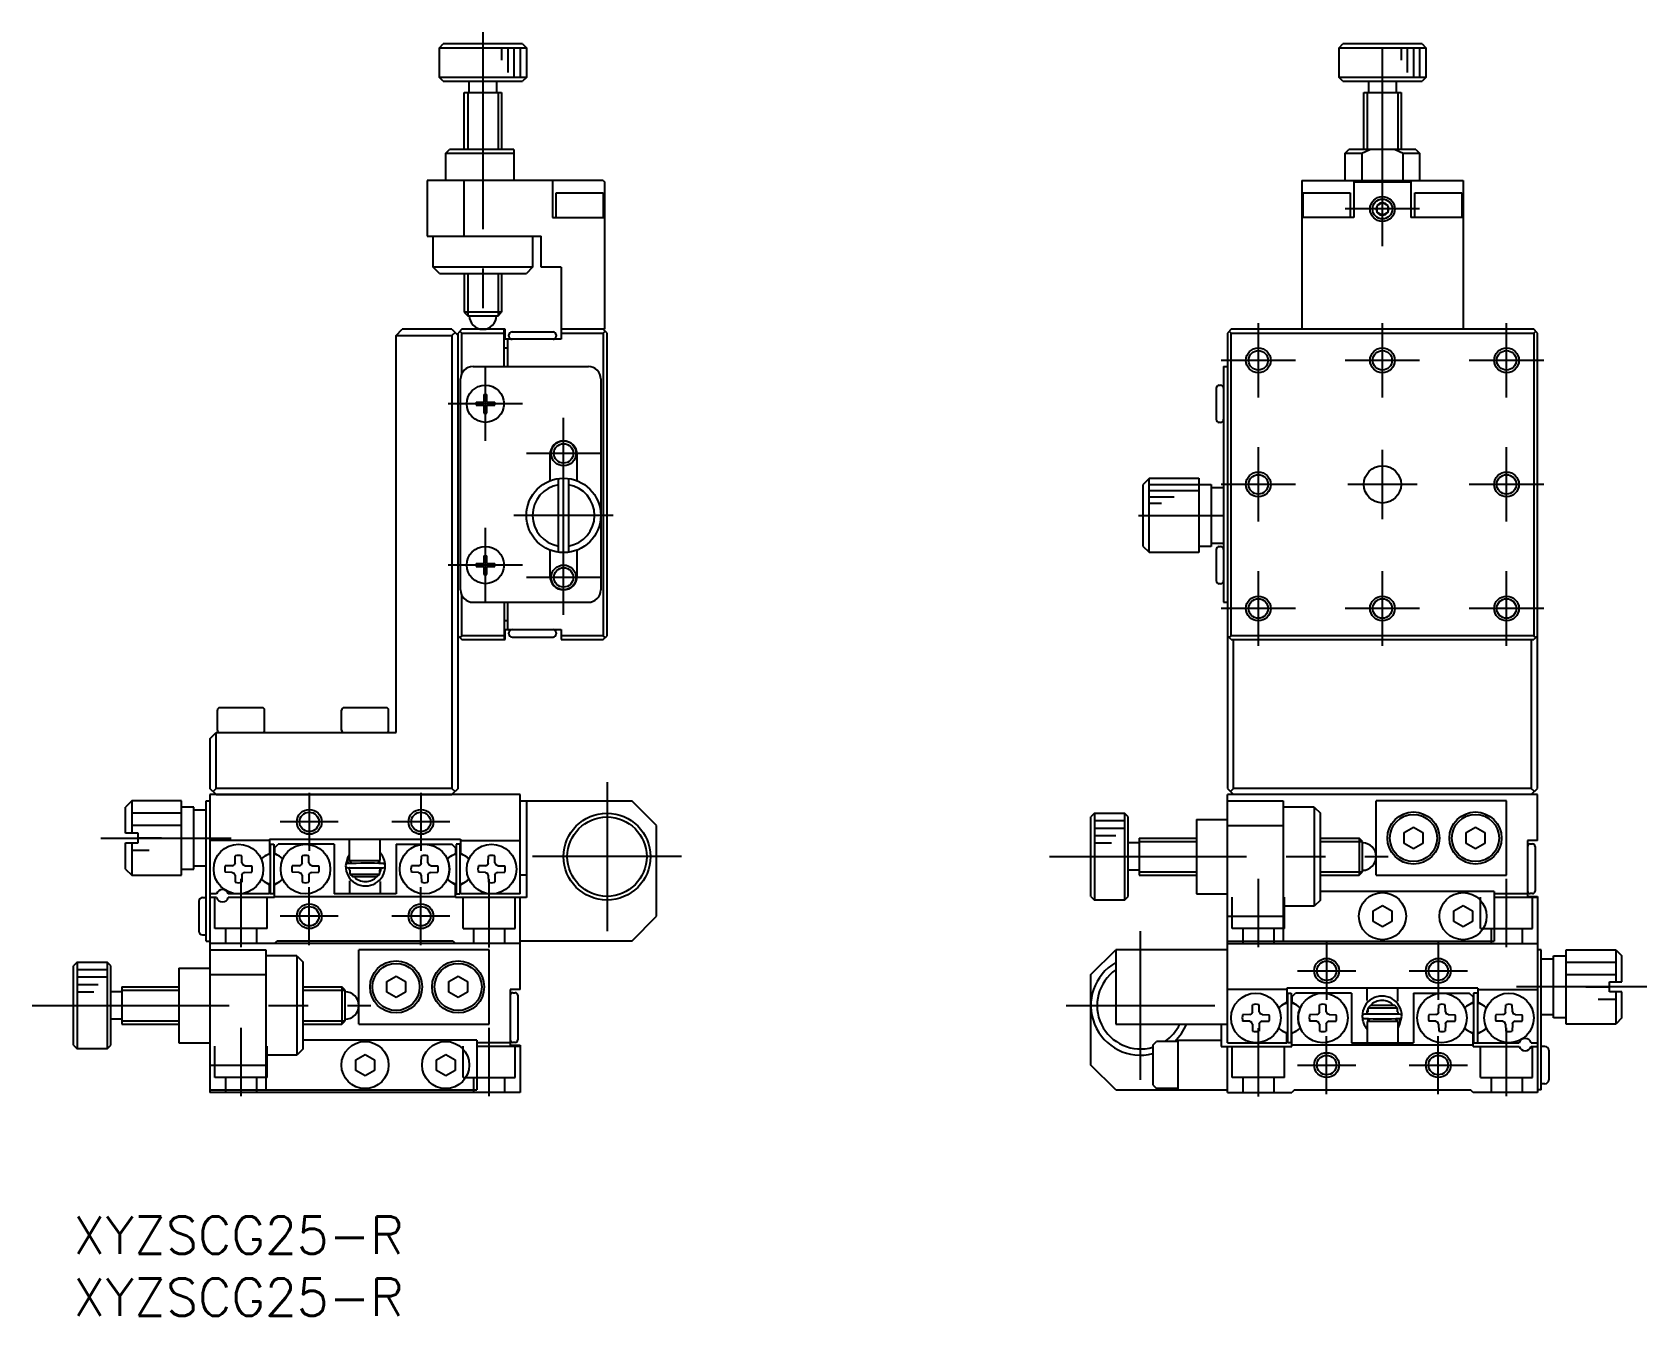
# Model space of a CAD drawing. Extents: x -3 to 127, y -8 to 95.
import ezdxf

# ---------------------------------------------------------------- set-up
doc = ezdxf.new("R2010")
doc.units = 0
doc.header["$LTSCALE"] = 0.5
doc.linetypes.add('CENTER', pattern=[50.8, 31.75, -6.35, 6.35, -6.35])
doc.linetypes.add('DASHED', pattern=[19.05, 12.7, -6.35])
for name, color, linetype in [('MSM_CENTER', 1, 'CENTER'), ('MSM_CONTINUOUS', 7, 'CONTINUOUS'), ('MSM_DASHED', 4, 'DASHED'), ('MSM_NARROW', 5, 'CONTINUOUS'), ('MSM_PART_NUMBER', 7, 'CONTINUOUS')]:
    doc.layers.add(name, color=color, linetype=linetype)
doc.styles.get("Standard").update_dxf_attribs({"font": 'txt.shx', "height": 3, "bigfont": 'bigfont.shx'})

msp = doc.modelspace()

# ---------------------------------------------------------------- linework, layer by layer
at = {"layer": 'MSM_CENTER'}
for p, q in [((33, 95.439999), (33, 71.499999)), ((105.499997, 78.2), (105.499997, 95.44)), ((108.499997, 81.2), (102.499997, 81.2)), ((95.499997, 66), (95.499997, 72)), ((105.499997, 66), (105.499997, 72)), ((115.499997, 66), (115.499997, 72)), ((98.499997, 69), (92.499997, 69)), ((108.499997, 69), (102.499997, 69)), ((118.499997, 69), (112.499997, 69)), ((33.2, 62.499999), (33.2, 68.499999)), ((36.2, 65.499999), (30.2, 65.499999)), ((39.5, 48.499999), (39.5, 64.499999)), ((42.5, 61.499999), (36.5, 61.499999)), ((95.499997, 56), (95.499997, 62)), ((105.499997, 56.2), (105.499997, 61.8)), ((115.499997, 56), (115.499997, 62)), ((98.499997, 59), (92.499997, 59)), ((108.299997, 59), (102.699997, 59)), ((118.499997, 59), (112.499997, 59)), ((43.5, 56.499999), (35.5, 56.499999)), ((85.849997, 56.5), (92.699997, 56.5)), ((33.2, 49.499999), (33.2, 55.499999)), ((36.2, 52.499999), (30.2, 52.499999)), ((42.5, 51.499999), (36.5, 51.499999)), ((95.499997, 46), (95.499997, 52)), ((105.499997, 46), (105.499997, 52)), ((115.499997, 46), (115.499997, 52)), ((98.499997, 49), (92.499997, 49)), ((108.499997, 49), (102.499997, 49)), ((118.499997, 49), (112.499997, 49)), ((19, 34.143098), (19, 29.456902)), ((28, 34.143098), (28, 29.456902)), ((43.000005, 35), (43.000005, 23)), ((21.343098, 31.8), (16.656902, 31.8)), ((30.343098, 31.8), (25.656902, 31.8)), ((2.200878, 30.5), (12.699999, 30.5)), ((49.000005, 29), (37.000005, 29)), ((78.677852, 29), (105.954839, 29)), ((13.5, 21.707682), (13.5, 27.2)), ((19, 21.856902), (19, 26.543098)), ((28, 21.856902), (28, 26.543098)), ((33.500003, 21.681053), (33.500003, 27.17337)), ((95.499999, 21.707683), (95.499999, 27.2)), ((115.499999, 21.707683), (115.499999, 27.2)), ((21.343098, 24.2), (16.656902, 24.2)), ((30.343098, 24.2), (25.656902, 24.2)), ((85.999994, 10.999997), (85.999994, 23.000003)), ((100.999999, 22.143098), (100.999999, 17.456902)), ((109.999999, 22.143098), (109.999999, 17.456902)), ((98.656901, 19.8), (103.343097, 19.8)), ((107.656901, 19.8), (112.343097, 19.8)), ((126.8, 18.5), (116.3, 18.5)), ((-3.322147, 17), (23.95484, 17)), ((79.999991, 17), (91.999997, 17)), ((13.5, 9.707683), (13.5, 15.2)), ((33.5, 9.707683), (33.5, 15.2)), ((95.499996, 9.681053), (95.499996, 15.173371)), ((100.999999, 9.856902), (100.999999, 14.543098)), ((109.999999, 9.856902), (109.999999, 14.543098)), ((115.499999, 9.707683), (115.499999, 15.2)), ((98.656901, 12.2), (103.343097, 12.2)), ((107.656901, 12.2), (112.343097, 12.2))]:
    msp.add_line(p, q, dxfattribs=at)
at = {"layer": 'MSM_CONTINUOUS'}
for p, q in [((29.5, 94.199999), (29.8, 94.499999)), ((29.5, 94.199999), (36.5, 94.199999)), ((29.5, 91.799999), (29.5, 94.199999)), ((36.2, 94.499999), (29.8, 94.499999)), ((36.2, 94.499999), (36.5, 94.199999)), ((36.5, 94.199999), (36.5, 91.799999)), ((101.999997, 94.2), (102.299997, 94.5)), ((101.999997, 94.2), (108.999997, 94.2)), ((101.999997, 91.8), (101.999997, 94.2)), ((108.699997, 94.5), (102.299997, 94.5)), ((108.699997, 94.5), (108.999997, 94.2)), ((108.999997, 94.2), (108.999997, 91.8)), ((36.5, 91.799999), (29.5, 91.799999)), ((29.8, 91.499999), (29.5, 91.799999)), ((29.8, 91.499999), (36.2, 91.499999)), ((31.9, 90.599999), (31.9, 91.499999)), ((34.1, 91.499999), (34.1, 90.599999)), ((36.5, 91.799999), (36.2, 91.499999)), ((108.999997, 91.8), (101.999997, 91.8)), ((102.299997, 91.5), (101.999997, 91.8)), ((102.299997, 91.5), (108.699997, 91.5)), ((104.399997, 90.6), (104.399997, 91.5)), ((106.599997, 91.5), (106.599997, 90.6)), ((108.999997, 91.8), (108.699997, 91.5)), ((31.5, 90.599999), (34.5, 90.599999)), ((31.5, 86.000018), (31.5, 90.599999)), ((34.5, 90.599999), (34.5, 86.000018)), ((103.999997, 86.000019), (103.999997, 90.6)), ((103.999997, 90.6), (106.999997, 90.6)), ((106.999997, 90.6), (106.999997, 86.000019)), ((30, 85.699999), (30.3, 85.999999)), ((35.5, 85.999999), (30.3, 85.999999)), ((35.5, 85.999999), (35.5, 83.499999)), ((102.499997, 85.7), (102.799997, 86)), ((108.199997, 86), (102.799997, 86)), ((103.841684, 85.7), (104.480193, 86)), ((106.519801, 86), (107.158309, 85.7)), ((108.199997, 86), (108.499997, 85.7)), ((30, 85.699999), (35.5, 85.699999)), ((30, 83.499999), (30, 85.699999)), ((102.499997, 85.7), (103.841684, 85.7)), ((102.499997, 83.5), (102.499997, 85.7)), ((103.841684, 85.7), (103.841684, 83.5)), ((107.158309, 85.7), (108.499997, 85.7)), ((107.158309, 83.5), (107.158309, 85.7)), ((108.499997, 85.7), (108.499997, 83.5)), ((28.5, 83.499999), (28.5, 78.999999)), ((42.7, 83.499999), (28.5, 83.499999)), ((31.5, 78.999999), (31.5, 83.499999)), ((38.6, 83.499999), (38.6, 80.499999)), ((42.7, 83.499999), (42.8, 83.399999)), ((42.8, 83.399999), (42.8, 71.499999)), ((98.999997, 83.5), (111.999997, 83.5)), ((98.999997, 83.5), (98.999997, 71.5)), ((103.199997, 83.5), (103.199997, 80.5)), ((103.199997, 83.4), (107.799997, 83.4)), ((107.799997, 83.5), (107.799997, 80.5)), ((111.999997, 83.5), (111.999997, 71.5)), ((38.9, 80.499999), (38.9, 82.499999)), ((38.9, 82.499999), (42.7, 82.499999)), ((42.7, 82.499999), (42.7, 80.499999)), ((99.099997, 80.5), (99.099997, 82.5)), ((99.100075, 82.5), (102.899997, 82.5)), ((102.899997, 82.5), (102.899997, 80.5)), ((108.099997, 80.5), (108.099997, 82.5)), ((108.100075, 82.5), (111.899997, 82.5)), ((111.899997, 82.5), (111.899997, 80.5)), ((105.499997, 81.719615), (105.049997, 81.459807)), ((105.049997, 81.459807), (105.049997, 80.940192)), ((105.499997, 80.680384), (105.049997, 80.940192)), ((105.949997, 81.459806), (105.499997, 81.719614)), ((105.949997, 80.940192), (105.499997, 80.680384)), ((105.949997, 80.940192), (105.949997, 81.459807)), ((38.6, 80.499999), (42.8, 80.499999)), ((103.199997, 80.5), (98.999997, 80.5)), ((111.999997, 80.5), (107.799997, 80.5)), ((28.5, 78.999999), (37.7, 78.999999)), ((29, 76.499999), (29, 78.999999)), ((37, 78.999999), (37, 76.499999)), ((37.7, 76.499999), (37.7, 78.999999)), ((29.5, 75.999999), (29, 76.499999)), ((37, 76.499999), (29, 76.499999)), ((29.5, 75.999999), (36.5, 75.999999)), ((31.5, 76), (31.5, 72.870499)), ((34.5, 76), (34.5, 72.870499)), ((37, 76.499999), (36.5, 75.999999)), ((39.3, 76.499999), (37.7, 76.499999)), ((39.3, 76.499999), (39.3, 70.699999)), ((34.5, 72.870499), (31.5, 72.870499)), ((31.5, 72.870499), (31.7705, 72.599999)), ((34.2295, 72.599999), (34.5, 72.870499)), ((31.7705, 72.599999), (34.2295, 72.599999)), ((26, 70.999999), (26.5, 71.499999)), ((26, 70.999999), (30.5, 70.999999)), ((26, 38.999999), (26, 70.999999)), ((30.5, 71.499999), (26.5, 71.499999)), ((30.5, 71.499999), (31, 70.999999)), ((30.75, 71.249999), (30.5, 70.999999)), ((30.5, 70.999999), (30.5, 34.499999)), ((31.3, 71.499999), (31, 71.199999)), ((31, 34.499999), (31, 71.199999)), ((31.15, 71.349999), (31.3, 71.199999)), ((34.8, 71.499999), (31.3, 71.499999)), ((31.3, 67.935888), (31.3, 71.199999)), ((31.3, 71.199999), (34.7, 71.199999)), ((34.7, 68.499999), (34.7, 71.499999)), ((34.8, 70.699999), (34.8, 71.499999)), ((39.3, 70.699999), (34.8, 70.699999)), ((35, 68.499999), (35, 70.699999)), ((35.1, 70.949999), (35.1, 71.049999)), ((35.35, 71.299999), (38.65, 71.299999)), ((38.9, 71.049999), (38.9, 70.949999)), ((42.8, 71.499999), (39.3, 71.499999)), ((39.3, 71.199999), (42.7, 71.199999)), ((43, 71.199999), (42.7, 71.499999)), ((42.7, 71.199999), (42.85, 71.349999)), ((42.7, 71.199999), (42.7, 46.799999)), ((43, 46.799999), (43, 71.199999)), ((93.299997, 71.5), (92.999997, 71.2)), ((92.999997, 71.2), (92.999997, 34.5)), ((93.299997, 71.2), (93.149997, 71.35)), ((117.699997, 71.5), (93.299997, 71.5)), ((93.299997, 71.2), (117.699997, 71.2)), ((93.299997, 46.8), (93.299997, 71.2)), ((117.999997, 71.2), (117.699997, 71.5)), ((117.699997, 71.2), (117.849997, 71.35)), ((117.699997, 71.2), (117.699997, 46.8)), ((117.999997, 34.5), (117.999997, 71.2)), ((34.7, 69.999999), (35, 69.999999)), ((32.2, 68.499999), (41.5, 68.499999)), ((92.699997, 68.5), (92.999997, 68.5)), ((92.699997, 68.5), (92.699997, 49.5)), ((31.2, 50.499999), (31.2, 67.499999)), ((42.5, 67.499999), (42.5, 50.499999)), ((92.099997, 66.75), (92.099997, 64.25)), ((92.349997, 67), (92.449997, 67)), ((32.45, 65.624999), (32.45, 65.374999)), ((32.45, 65.624999), (33.075, 65.624999)), ((32.45, 65.374999), (33.075, 65.374999)), ((33.075, 66.249999), (33.075, 65.624999)), ((33.075, 66.249999), (33.325, 66.249999)), ((33.075, 65.374999), (33.075, 64.749999)), ((33.325, 65.624999), (33.325, 66.249999)), ((33.325, 65.624999), (33.95, 65.624999)), ((33.325, 65.374999), (33.95, 65.374999)), ((33.325, 64.749999), (33.325, 65.374999)), ((33.95, 65.374999), (33.95, 65.624999)), ((33.075, 64.749999), (33.325, 64.749999)), ((92.449997, 64), (92.349997, 64)), ((38.4, 61.399999), (38.4, 59.291056)), ((40.6, 59.291056), (40.6, 61.399999)), ((39.1, 53.526785), (39.1, 59.473212)), ((39.9, 59.473212), (39.9, 53.526785)), ((86.699997, 59.473213), (86.199997, 58.967792)), ((86.199997, 58.967792), (86.199997, 54.032207)), ((87.199997, 59.473213), (86.699997, 59.473213)), ((86.699997, 53.526786), (86.699997, 59.473213)), ((87.199997, 59.5), (87.199997, 59.473213)), ((87.199997, 59.5), (90.699997, 59.5)), ((90.699997, 59.5), (90.699997, 53.5)), ((90.699997, 59), (91.699997, 59)), ((91.699997, 59), (91.699997, 54)), ((91.699997, 58.75), (92.699997, 58.75)), ((38.4, 53.708941), (38.4, 51.599999)), ((40.6, 51.599999), (40.6, 53.708941)), ((86.199997, 54.032207), (86.699997, 53.526786)), ((86.699997, 53.526786), (87.199997, 53.526786)), ((87.199997, 53.526786), (87.199997, 53.5)), ((90.699997, 53.5), (87.199997, 53.5)), ((91.699997, 54), (90.699997, 54)), ((92.699997, 54.25), (91.699997, 54.25)), ((92.099997, 53.75), (92.099997, 51.25)), ((92.349997, 54), (92.449997, 54)), ((32.45, 52.624999), (32.45, 52.374999)), ((32.45, 52.624999), (33.075, 52.624999)), ((32.45, 52.374999), (33.075, 52.374999)), ((33.075, 53.249999), (33.075, 52.624999)), ((33.075, 53.249999), (33.325, 53.249999)), ((33.075, 52.374999), (33.075, 51.749999)), ((33.325, 52.624999), (33.325, 53.249999)), ((33.325, 52.624999), (33.95, 52.624999)), ((33.325, 52.374999), (33.95, 52.374999)), ((33.325, 51.749999), (33.325, 52.374999)), ((33.95, 52.374999), (33.95, 52.624999)), ((33.075, 51.749999), (33.325, 51.749999)), ((92.449997, 51), (92.349997, 51)), ((31.3, 46.799999), (31.3, 50.064109)), ((32.2, 49.499999), (41.5, 49.499999)), ((34.7, 49.499999), (34.7, 46.499999)), ((35, 47.299999), (35, 49.499999)), ((92.699997, 49.5), (92.999997, 49.5)), ((35, 47.999999), (34.7, 47.999999)), ((34.8, 46.499999), (34.8, 47.299999)), ((34.8, 47.299999), (39.3, 47.299999)), ((35.1, 46.949999), (35.1, 47.049999)), ((38.9, 47.049999), (38.9, 46.949999)), ((39.3, 47.299999), (39.3, 46.499999)), ((31, 46.799999), (31.3, 46.499999)), ((31.3, 46.799999), (31.15, 46.649999)), ((34.7, 46.799999), (31.3, 46.799999)), ((31.3, 46.499999), (34.8, 46.499999)), ((35.35, 46.699999), (38.65, 46.699999)), ((42.7, 46.799999), (39.3, 46.799999)), ((39.3, 46.499999), (42.7, 46.499999)), ((42.85, 46.649999), (42.7, 46.799999)), ((42.7, 46.499999), (43, 46.799999)), ((93.299997, 46.5), (92.999997, 46.8)), ((93.149997, 46.65), (93.299997, 46.8)), ((117.699997, 46.8), (93.299997, 46.8)), ((93.299997, 46.5), (117.699997, 46.5)), ((93.499997, 34.5), (93.499997, 46.5)), ((117.499997, 46.5), (117.499997, 34.5)), ((117.849997, 46.65), (117.699997, 46.8)), ((117.999997, 46.8), (117.699997, 46.5)), ((11.6, 39.199999), (11.6, 40.799999)), ((15.2, 40.999999), (11.8, 40.999999)), ((15.4, 39.199999), (15.4, 40.799999)), ((21.6, 39.199999), (21.6, 40.799999)), ((25.2, 40.999999), (21.8, 40.999999)), ((25.4, 39.199999), (25.4, 40.799999)), ((11, 38.499999), (11.5, 38.999999)), ((11, 38.499999), (11, 34.499999)), ((11.5, 34.499999), (11.5, 38.999999)), ((11.5, 38.999999), (26, 38.999999)), ((11.5, 33.999999), (11, 34.499999)), ((11, 34), (11, 10)), ((36, 34), (11, 34)), ((11.25, 34.249999), (11.5, 34.499999)), ((30.5, 34.499999), (11.5, 34.499999)), ((11.5, 33.999999), (30.5, 33.999999)), ((30.5, 34.499999), (30.75, 34.249999)), ((31, 34.499999), (30.5, 33.999999)), ((36, 26.000002), (36, 34)), ((92.999997, 34.5), (93.499997, 34)), ((92.999999, 14.000002), (92.999999, 34)), ((117.999999, 34), (92.999999, 34)), ((93.499997, 34.5), (93.249997, 34.25)), ((117.499997, 34.5), (93.499997, 34.5)), ((117.749997, 34.25), (117.499997, 34.5)), ((117.499997, 34), (117.999997, 34.5)), ((117.999999, 30.3), (117.999999, 34)), ((4.699999, 33.5), (4.199999, 33)), ((4.199999, 30.9), (4.199999, 33)), ((8.699999, 33.5), (4.699999, 33.5)), ((4.699999, 33.5), (4.699999, 30.9)), ((8.699999, 27.5), (8.699999, 33.5)), ((9.699999, 33), (8.699999, 33)), ((9.699999, 28), (9.699999, 33)), ((10.699999, 32.75), (9.699999, 32.75)), ((10.699999, 33.5), (11, 33.5)), ((10.699999, 22.2), (10.699999, 33.5)), ((36, 33.5), (45.000006, 33.5)), ((36.5, 33.5), (36.5, 25.7)), ((47.000006, 31.5), (45.000006, 33.5)), ((92.999999, 33.5), (97.499999, 33.5)), ((97.499999, 33.5), (97.499999, 22.2)), ((99.999999, 32.999999), (97.499999, 32.999999)), ((99.999999, 32.999999), (100.499999, 32.499999)), ((99.999999, 32.999999), (99.999999, 25)), ((104.999999, 27.5), (104.999999, 33.5)), ((115.499999, 33.5), (104.999999, 33.5)), ((115.499999, 27.5), (115.499999, 33.5)), ((47.000006, 24.2), (47.000006, 31.5)), ((82.299999, 32.5), (81.999999, 32.2)), ((81.999999, 25.8), (81.999999, 32.2)), ((82.299999, 32.5), (84.699999, 32.5)), ((82.299999, 32.5), (82.299999, 25.5)), ((84.999999, 32.2), (84.699999, 32.5)), ((84.699999, 32.5), (84.699999, 25.5)), ((84.999999, 25.8), (84.999999, 32.2)), ((90.499999, 32), (92.999999, 32)), ((90.499999, 32), (90.499999, 26)), ((92.999999, 31.5), (97.499999, 31.5)), ((100.499999, 25.5), (100.499999, 32.499999)), ((107.249999, 30.933012), (107.999999, 31.366026)), ((107.999999, 31.366026), (108.749999, 30.933012)), ((112.249999, 30.933012), (112.999999, 31.366026)), ((112.999999, 31.366026), (113.749999, 30.933012)), ((5.199999, 30.9), (4.199999, 30.9)), ((4.199999, 30.1), (5.199999, 30.1)), ((4.199999, 28), (4.199999, 30.1)), ((4.699999, 30.1), (4.699999, 27.5)), ((5.199999, 30.1), (5.199999, 30.9)), ((15.800001, 30.3), (11.000003, 30.3)), ((15.800001, 30.4), (15.800001, 29.263917)), ((15.800001, 30.4), (31.200003, 30.4)), ((15.85, 30), (16.15, 30)), ((15.85, 30), (15.85, 26)), ((16.15, 30), (16.15, 26)), ((16.2, 29.7), (16.5, 30)), ((21, 30), (16.5, 30)), ((21, 30), (21, 26.000002)), ((22.23, 30.400002), (22.23, 28.700002)), ((24.73, 28.700002), (24.73, 30.400002)), ((26, 30), (30.500004, 30)), ((26, 30), (26, 26.000002)), ((30.800004, 29.7), (30.500004, 30)), ((31.150003, 30), (30.850003, 30)), ((30.850003, 30), (30.850003, 26)), ((31.150003, 30), (31.150003, 26)), ((31.200003, 30.4), (31.200003, 29.263917)), ((31.200003, 30.3), (36, 30.3)), ((85.899999, 30.1), (84.999999, 30.1)), ((85.899999, 30.5), (85.899999, 27.5)), ((85.899999, 30.5), (90.499999, 30.5)), ((100.499999, 30.5), (103.6295, 30.5)), ((103.9, 30.2295), (103.6295, 30.5)), ((103.6295, 30.5), (103.6295, 27.5)), ((103.9, 27.7705), (103.9, 30.2295)), ((107.249999, 30.066987), (107.249999, 30.933012)), ((107.999999, 29.633974), (107.249999, 30.066987)), ((108.749999, 30.066987), (107.999999, 29.633974)), ((108.749999, 30.933012), (108.749999, 30.066987)), ((112.249999, 30.066987), (112.249999, 30.933012)), ((112.999999, 29.633974), (112.249999, 30.066987)), ((113.749999, 30.066987), (112.999999, 29.633974)), ((113.749999, 30.933012), (113.749999, 30.066987)), ((117.999999, 30.3), (117.199997, 30.3)), ((117.199997, 30.3), (117.199997, 25.8)), ((117.399999, 30.02663), (117.599999, 30.02663)), ((13.030093, 28.501258), (13.04, 29.068831)), ((13.569907, 28.501258), (13.56, 29.068831)), ((15.402689, 29.034529), (15.799998, 29.263917)), ((16.597306, 29.034529), (16.199997, 29.263917)), ((16.2, 29.7), (16.2, 29.263917)), ((18.430093, 28.501258), (18.44, 29.068831)), ((18.969907, 28.501258), (18.96, 29.068831)), ((22.120042, 28.984846), (21.931265, 28.295191)), ((22.075678, 28.787714), (22.074173, 28.754372)), ((22.074173, 28.754372), (22.074333, 28.720997)), ((22.074333, 28.720997), (22.076158, 28.687671)), ((22.078845, 28.82094), (22.075678, 28.787714)), ((22.076158, 28.687671), (22.079644, 28.654475)), ((22.083665, 28.853971), (22.078845, 28.82094)), ((22.079644, 28.654475), (22.084781, 28.621492)), ((22.090129, 28.886723), (22.083665, 28.853971)), ((22.098219, 28.919117), (22.090129, 28.886723)), ((22.107917, 28.951073), (22.098219, 28.919117)), ((22.119199, 28.982512), (22.107917, 28.951073)), ((22.132038, 29.013356), (22.119199, 28.982512)), ((22.146402, 29.04353), (22.132038, 29.013356)), ((22.162255, 29.072958), (22.146402, 29.04353)), ((22.178612, 29.100079), (22.162255, 29.072958)), ((22.178445, 29.099733), (22.179412, 29.100762)), ((22.179412, 29.100762), (22.181364, 29.101156)), ((22.181364, 29.101156), (22.184288, 29.100913)), ((22.18383, 29.106833), (22.184709, 29.108329)), ((22.184288, 29.100913), (22.188164, 29.100035)), ((22.184709, 29.108329), (22.229976, 29.092472)), ((22.229981, 29.161229), (22.188142, 29.100048)), ((22.188164, 29.100035), (22.191712, 29.098953)), ((22.191712, 29.098953), (22.195776, 29.097515)), ((22.195776, 29.097515), (22.200341, 29.095726)), ((22.200341, 29.095726), (22.205389, 29.093594)), ((22.205389, 29.093594), (22.210901, 29.091127)), ((22.210901, 29.091127), (22.216856, 29.088334)), ((22.216856, 29.088334), (22.22323, 29.085226)), ((22.22323, 29.085226), (22.23, 29.081814)), ((22.23, 28.700002), (24.73, 28.700002)), ((22.23, 28.700002), (22.469728, 28.460274)), ((24.49197, 28.461972), (24.73, 28.700002)), ((28.030093, 28.501258), (28.04, 29.068831)), ((28.569907, 28.501258), (28.56, 29.068831)), ((30.402695, 29.034529), (30.800004, 29.263917)), ((30.800004, 29.7), (30.800004, 29.263917)), ((31.597312, 29.034529), (31.200003, 29.263917)), ((33.430096, 28.501258), (33.440003, 29.068831)), ((33.96991, 28.501258), (33.960003, 29.068831)), ((117.199999, 29.82663), (117.199999, 26.22663)), ((117.799999, 29.82663), (117.799999, 26.22663)), ((4.199999, 28), (4.699999, 27.5)), ((4.699999, 27.5), (8.699999, 27.5)), ((8.699999, 28), (9.699999, 28)), ((9.699999, 28.25), (10.699999, 28.25)), ((12.798742, 28.269907), (12.231169, 28.26)), ((12.798742, 27.730093), (12.231169, 27.74)), ((12.798742, 28.269907), (12.958821, 28.341179)), ((12.798742, 27.730093), (12.958821, 27.658821)), ((13.030093, 28.501258), (12.958821, 28.341179)), ((13.030093, 27.498741), (12.958821, 27.658821)), ((13.030093, 27.498741), (13.04, 26.931169)), ((13.569907, 27.498741), (13.56, 26.931169)), ((13.569907, 28.501258), (13.641179, 28.341179)), ((13.569907, 27.498741), (13.641179, 27.658821)), ((13.801259, 28.269907), (13.641179, 28.341179)), ((13.801259, 27.730093), (13.641179, 27.658821)), ((13.801259, 28.269907), (14.368832, 28.26)), ((13.801259, 27.730093), (14.368832, 27.74)), ((18.198742, 28.269907), (17.631169, 28.26)), ((18.198742, 27.730093), (17.631169, 27.74)), ((18.198742, 28.269907), (18.358821, 28.341179)), ((18.198742, 27.730093), (18.358821, 27.658821)), ((18.430093, 28.501258), (18.358821, 28.341179)), ((18.430093, 27.498741), (18.358821, 27.658821)), ((18.430093, 27.498741), (18.44, 26.931169)), ((18.969907, 27.498741), (18.96, 26.931169)), ((18.969907, 28.501258), (19.041179, 28.341179)), ((18.969907, 27.498741), (19.041179, 27.658821)), ((19.201259, 28.269907), (19.041179, 28.341179)), ((19.201259, 27.730093), (19.041179, 27.658821)), ((19.201259, 28.269907), (19.768832, 28.26)), ((19.201259, 27.730093), (19.768832, 27.74)), ((21.966439, 28.376562), (21.92967, 28.279756)), ((21.92967, 28.279756), (21.953003, 28.18058)), ((21.953003, 28.18058), (22.026555, 28.111413)), ((22.049448, 28.435441), (21.966439, 28.376562)), ((22.026555, 28.111413), (22.149752, 28.087037)), ((22.084781, 28.621492), (22.091558, 28.588801)), ((22.091558, 28.588801), (22.099957, 28.556485)), ((22.099957, 28.556485), (22.109959, 28.524621)), ((22.109959, 28.524621), (22.121538, 28.493288)), ((22.121538, 28.493288), (22.134668, 28.462564)), ((22.134668, 28.462564), (22.140801, 28.44952)), ((22.139489, 28.098383), (24.919144, 28.098383)), ((22.149752, 28.087037), (22.229765, 28.08329)), ((22.233839, 28.103841), (22.23, 28.100002)), ((22.23, 28.100002), (22.23, 27.900002)), ((22.23, 28.100002), (24.73, 28.100002)), ((22.23, 27.900002), (22.28, 27.900002)), ((22.28, 27.900002), (22.28, 27.600002)), ((22.28, 27.600002), (24.68, 27.600002)), ((22.28, 27.600002), (22.49005, 27.400002)), ((22.49005, 27.400002), (24.469949, 27.400002)), ((24.469949, 27.400002), (24.68, 27.600002)), ((24.619155, 28.589149), (24.633078, 28.459381)), ((24.634702, 28.604583), (24.700414, 28.457945)), ((24.68, 27.600002), (24.68, 27.900002)), ((24.68, 27.900002), (24.73, 27.900002)), ((24.68, 27.827902), (24.692779, 27.820276)), ((24.686715, 27.763287), (24.68, 27.770002)), ((24.733962, 27.901636), (24.680234, 27.747648)), ((24.680271, 27.777331), (24.692555, 27.777626)), ((24.692779, 27.820276), (24.706138, 27.81411)), ((24.73, 28.100002), (24.722871, 28.107131)), ((24.73, 27.900002), (24.73, 28.100002)), ((24.730129, 27.963709), (24.753821, 27.983444)), ((24.730163, 28.080167), (24.840432, 28.083737)), ((24.77014, 28.081302), (24.733962, 27.901636)), ((24.840432, 28.083737), (24.944111, 28.089606)), ((24.944111, 28.089606), (25.043267, 28.117548)), ((25.076667, 28.393965), (24.985077, 28.44201)), ((25.043267, 28.117548), (25.113504, 28.195829)), ((25.126371, 28.300635), (25.076667, 28.393965)), ((25.113504, 28.195829), (25.126371, 28.300635)), ((27.798742, 28.269907), (27.231169, 28.26)), ((27.798742, 27.730093), (27.231169, 27.74)), ((27.798742, 28.269907), (27.958821, 28.341179)), ((27.798742, 27.730093), (27.958821, 27.658821)), ((28.030093, 28.501258), (27.958821, 28.341179)), ((28.030093, 27.498741), (27.958821, 27.658821)), ((28.030093, 27.498741), (28.04, 26.931169)), ((28.569907, 27.498741), (28.56, 26.931169)), ((28.569907, 28.501258), (28.641179, 28.341179)), ((28.569907, 27.498741), (28.641179, 27.658821)), ((28.801259, 28.269907), (28.641179, 28.341179)), ((28.801259, 27.730093), (28.641179, 27.658821)), ((28.801259, 28.269907), (29.368832, 28.26)), ((28.801259, 27.730093), (29.368832, 27.74)), ((33.198745, 28.269907), (32.631172, 28.26)), ((33.198745, 27.730093), (32.631172, 27.74)), ((33.198745, 28.269907), (33.358824, 28.341179)), ((33.198745, 27.730093), (33.358824, 27.658821)), ((33.430096, 28.501258), (33.358824, 28.341179)), ((33.430096, 27.498741), (33.358824, 27.658821)), ((33.430096, 27.498741), (33.440003, 26.931169)), ((33.96991, 27.498741), (33.960003, 26.931169)), ((33.96991, 28.501258), (34.041182, 28.341179)), ((33.96991, 27.498741), (34.041182, 27.658821)), ((34.201262, 28.269907), (34.041182, 28.341179)), ((34.201262, 27.730093), (34.041182, 27.658821)), ((34.201262, 28.269907), (34.768835, 28.26)), ((34.201262, 27.730093), (34.768835, 27.74)), ((36.5, 27.5), (36, 27.5)), ((85.899999, 27.9), (84.999999, 27.9)), ((85.899999, 27.5), (90.499999, 27.5)), ((100.499999, 27.5), (103.6295, 27.5)), ((103.6295, 27.5), (103.9, 27.7705)), ((104.999999, 27.5), (115.499999, 27.5)), ((15.799998, 26.736084), (15.40269, 26.965472)), ((15.800001, 26.000002), (15.800001, 26.736084)), ((16.597304, 26.965472), (16.199997, 26.736084)), ((16.2, 25.7), (16.2, 26.733656)), ((22.25, 27.054235), (22.25, 26.000002)), ((24.75, 26.000002), (24.75, 26.985215)), ((30.402696, 26.965472), (30.800004, 26.736084)), ((30.800004, 25.7), (30.800004, 26.733656)), ((31.200003, 26.736084), (31.59731, 26.965472)), ((31.200003, 26.000002), (31.200003, 26.736084)), ((114.499999, 26.2), (100.499999, 26.2)), ((114.499999, 26.2), (114.499999, 22.2)), ((117.599999, 26.02663), (117.399999, 26.02663)), ((10.099999, 25.4), (10.099999, 23)), ((10.399999, 25.7), (10.699999, 25.7)), ((11.523031, 26.000002), (11, 26.000002)), ((11.523031, 25.7), (11, 25.7)), ((15.800001, 26.000002), (12.476969, 26.000002)), ((16.2, 25.7), (12.47697, 25.7)), ((16.15, 26), (15.85, 26)), ((16.2, 25.8), (30.800004, 25.8)), ((26, 26), (21, 26)), ((36.5, 25.7), (30.800004, 25.7)), ((30.850003, 26), (31.150003, 26)), ((36, 26.000002), (31.200003, 26.000002)), ((36, 18.3), (36, 25.7)), ((81.999999, 25.8), (82.299999, 25.5)), ((84.699999, 25.5), (82.299999, 25.5)), ((84.699999, 25.5), (84.999999, 25.8)), ((90.499999, 26), (92.999999, 26)), ((99.999999, 25), (97.499999, 25)), ((100.499999, 25.5), (99.999999, 25)), ((104.749999, 24.633012), (105.499999, 25.066026)), ((105.499999, 25.066026), (106.249999, 24.633012)), ((111.249999, 24.633012), (111.999999, 25.066026)), ((111.999999, 25.066026), (112.749999, 24.633012)), ((117.199997, 26.000002), (114.499999, 26.000002)), ((117.999999, 25.7), (114.499999, 25.7)), ((117.199997, 25.8), (117.999999, 25.8)), ((117.999999, 25.8), (117.999999, 10)), ((45.000006, 22.2), (47.000006, 24.2)), ((92.999999, 24.2), (97.499999, 24.2)), ((104.749999, 23.766987), (104.749999, 24.633012)), ((105.499999, 23.333974), (104.749999, 23.766987)), ((106.249999, 23.766987), (105.499999, 23.333974)), ((106.249999, 24.633012), (106.249999, 23.766987)), ((111.249999, 23.766987), (111.249999, 24.633012)), ((111.999999, 23.333974), (111.249999, 23.766987)), ((112.749999, 23.766987), (111.999999, 23.333974)), ((112.749999, 24.633012), (112.749999, 23.766987)), ((10.399999, 22.7), (10.699999, 22.7)), ((10.699999, 22.2), (11, 22.2)), ((16.2, 22), (16.4, 22.2)), ((30.600003, 22.2), (16.4, 22.2)), ((30.600003, 22.2), (30.800003, 22)), ((45.000006, 22.2), (36, 22.2)), ((92.999999, 22.2), (114.499999, 22.2)), ((36, 22), (11, 22)), ((11, 21.5), (15.5, 21.5)), ((15.5, 21.5), (15.5, 10.2)), ((18, 20.999999), (15.5, 20.999999)), ((18, 20.999999), (18.5, 20.499999)), ((18, 20.999999), (18, 13)), ((23, 15.5), (23, 21.5)), ((33.5, 21.5), (23, 21.5)), ((33.5, 15.5), (33.5, 21.5)), ((81.999993, 19.5), (83.999993, 21.5)), ((92.999999, 21.5), (83.999993, 21.5)), ((83.999998, 21.5), (83.999998, 15.5)), ((92.999999, 22), (117.999999, 22)), ((118.3, 21.5), (117.999999, 21.5)), ((118.3, 10.2), (118.3, 21.5)), ((119.3, 16), (119.3, 21)), ((119.3, 21), (120.3, 21)), ((120.3, 21.5), (124.3, 21.5)), ((120.3, 15.5), (120.3, 21.5)), ((124.3, 21.5), (124.3, 18.9)), ((124.3, 21.5), (124.8, 21)), ((124.8, 18.9), (124.8, 21)), ((0.3, 20.5), (0, 20.2)), ((0, 13.8), (0, 20.2)), ((0.3, 20.5), (2.7, 20.5)), ((0.3, 20.5), (0.3, 13.5)), ((3, 20.2), (2.7, 20.5)), ((2.7, 20.5), (2.7, 13.5)), ((3, 13.8), (3, 20.2)), ((8.5, 20), (11, 20)), ((8.5, 20), (8.5, 14)), ((18.5, 13.5), (18.5, 20.499999)), ((118.3, 20.75), (119.3, 20.75)), ((3.9, 18.5), (3.9, 15.5)), ((3.9, 18.5), (8.5, 18.5)), ((11, 19.5), (15.5, 19.5)), ((18.5, 18.5), (21.629501, 18.5)), ((21.900001, 18.2295), (21.629501, 18.5)), ((21.629501, 18.5), (21.629501, 15.5)), ((21.900001, 15.7705), (21.900001, 18.2295)), ((25.25, 18.933012), (26, 19.366026)), ((25.25, 18.066987), (25.25, 18.933012)), ((26, 19.366026), (26.75, 18.933012)), ((26.75, 18.933012), (26.75, 18.066987)), ((30.25, 18.933012), (31, 19.366026)), ((30.25, 18.066987), (30.25, 18.933012)), ((31, 19.366026), (31.75, 18.933012)), ((31.75, 18.933012), (31.75, 18.066987)), ((36, 18.3), (35.199998, 18.3)), ((35.199998, 18.3), (35.199998, 13.8)), ((81.999993, 12.2), (81.999993, 19.5)), ((97.799996, 18.3), (92.999999, 18.3)), ((97.799996, 18.4), (97.799996, 17.263917)), ((113.199998, 18.4), (97.799996, 18.4)), ((104.249999, 18.4), (104.249999, 17.414787)), ((106.749999, 17.345767), (106.749999, 18.4)), ((113.199998, 18.4), (113.199998, 17.263917)), ((113.199998, 18.3), (117.999996, 18.3)), ((123.8, 18.1), (123.8, 18.9)), ((123.8, 18.9), (124.8, 18.9)), ((3.9, 18.1), (3, 18.1)), ((26, 17.633974), (25.25, 18.066987)), ((26.75, 18.066987), (26, 17.633974)), ((31, 17.633974), (30.25, 18.066987)), ((31.75, 18.066987), (31, 17.633974)), ((35.2, 17.82663), (35.2, 14.22663)), ((35.4, 18.02663), (35.6, 18.02663)), ((35.8, 17.82663), (35.8, 14.22663)), ((95.030089, 16.501259), (95.039996, 17.068831)), ((95.569903, 16.501259), (95.559996, 17.068831)), ((97.402687, 17.03453), (97.799996, 17.263917)), ((97.849996, 18), (98.149996, 18)), ((97.849996, 18), (97.849996, 14)), ((98.149996, 18), (98.149996, 14)), ((98.199995, 17.7), (98.499995, 18)), ((98.199995, 17.7), (98.199995, 17.263917)), ((98.597304, 17.03453), (98.199995, 17.263917)), ((102.999999, 18), (98.499995, 18)), ((100.430092, 16.501259), (100.439999, 17.068831)), ((100.969906, 16.501259), (100.959999, 17.068831)), ((102.999999, 18), (102.999999, 14.000002)), ((104.53005, 17), (104.319999, 16.8)), ((106.509949, 17), (104.53005, 17)), ((106.719999, 16.8), (106.509949, 17)), ((107.999999, 18), (112.499999, 18)), ((107.999999, 18), (107.999999, 14.000002)), ((110.030092, 16.501259), (110.039999, 17.068831)), ((110.569906, 16.501259), (110.559999, 17.068831)), ((112.402693, 17.03453), (112.800002, 17.263917)), ((112.799999, 17.7), (112.499999, 18)), ((112.799999, 17.7), (112.799999, 17.263917)), ((113.149999, 18), (112.849999, 18)), ((112.849999, 18), (112.849999, 14)), ((113.149999, 18), (113.149999, 14)), ((113.59731, 17.03453), (113.200001, 17.263917)), ((115.430092, 16.501259), (115.439999, 17.068831)), ((115.969906, 16.501259), (115.959999, 17.068831)), ((124.8, 18.1), (123.8, 18.1)), ((124.3, 18.1), (124.3, 15.5)), ((124.8, 16), (124.8, 18.1)), ((3.9, 15.9), (3, 15.9)), ((21.629501, 15.5), (21.900001, 15.7705)), ((94.798737, 16.269907), (94.231164, 16.26)), ((94.798737, 15.730093), (94.231164, 15.74)), ((94.798737, 16.269907), (94.958817, 16.341179)), ((94.798737, 15.730093), (94.958817, 15.658821)), ((95.030089, 16.501259), (94.958817, 16.341179)), ((95.030089, 15.498742), (94.958817, 15.658821)), ((95.569903, 16.501259), (95.641175, 16.341179)), ((95.569903, 15.498742), (95.641175, 15.658821)), ((95.801254, 16.269907), (95.641175, 16.341179)), ((95.801254, 15.730093), (95.641175, 15.658821)), ((95.801254, 16.269907), (96.368827, 16.26)), ((95.801254, 15.730093), (96.368827, 15.74)), ((100.19874, 16.269907), (99.631167, 16.26)), ((100.19874, 15.730093), (99.631167, 15.74)), ((100.19874, 16.269907), (100.35882, 16.341179)), ((100.19874, 15.730093), (100.35882, 15.658821)), ((100.430092, 16.501259), (100.35882, 16.341179)), ((100.430092, 15.498742), (100.35882, 15.658821)), ((100.969906, 16.501259), (101.041178, 16.341179)), ((100.969906, 15.498742), (101.041178, 15.658821)), ((101.201257, 16.269907), (101.041178, 16.341179)), ((101.201257, 15.730093), (101.041178, 15.658821)), ((101.201257, 16.269907), (101.76883, 16.26)), ((101.201257, 15.730093), (101.76883, 15.74)), ((103.886495, 16.204173), (103.873628, 16.099367)), ((103.873628, 16.099367), (103.923332, 16.006037)), ((103.956732, 16.282454), (103.886495, 16.204173)), ((103.923332, 16.006037), (104.014922, 15.957992)), ((104.055888, 16.310396), (103.956732, 16.282454)), ((104.159567, 16.316265), (104.055888, 16.310396)), ((106.86051, 16.301619), (104.080855, 16.301619)), ((104.269836, 16.319835), (104.159567, 16.316265)), ((104.229859, 16.3187), (104.266037, 16.498366)), ((104.26987, 16.436293), (104.246178, 16.416558)), ((104.266037, 16.498366), (104.319765, 16.652354)), ((104.319999, 16.5), (104.269999, 16.5)), ((104.269999, 16.5), (104.269999, 16.3)), ((104.269999, 16.3), (104.277128, 16.292871)), ((106.769999, 16.3), (104.269999, 16.3)), ((104.508029, 15.93803), (104.269999, 15.7)), ((106.769999, 15.7), (104.269999, 15.7)), ((104.269999, 15.7), (104.269999, 14)), ((104.30722, 16.579726), (104.293861, 16.585892)), ((104.365297, 15.795419), (104.299585, 15.942057)), ((104.319999, 16.5721), (104.30722, 16.579726)), ((104.319728, 16.622671), (104.307444, 16.622376)), ((104.313284, 16.636715), (104.319999, 16.63)), ((104.319999, 16.8), (104.319999, 16.5)), ((106.719999, 16.8), (104.319999, 16.8)), ((104.380844, 15.810853), (104.366921, 15.940621)), ((106.769999, 15.7), (106.530271, 15.939728)), ((106.719999, 16.5), (106.719999, 16.8)), ((106.769999, 16.5), (106.719999, 16.5)), ((106.76616, 16.296161), (106.769999, 16.3)), ((106.769999, 16.3), (106.769999, 16.5)), ((106.769999, 14), (106.769999, 15.7)), ((106.850247, 16.312965), (106.770234, 16.316712)), ((106.973444, 16.288589), (106.850247, 16.312965)), ((106.865331, 15.937438), (106.859198, 15.950482)), ((106.878461, 15.906714), (106.865331, 15.937438)), ((106.89004, 15.875381), (106.878461, 15.906714)), ((106.879957, 15.415156), (107.068734, 16.104811)), ((106.900042, 15.843517), (106.89004, 15.875381)), ((106.908441, 15.811201), (106.900042, 15.843517)), ((106.915218, 15.77851), (106.908441, 15.811201)), ((106.920355, 15.745527), (106.915218, 15.77851)), ((106.923841, 15.712331), (106.920355, 15.745527)), ((106.925666, 15.679005), (106.923841, 15.712331)), ((106.924321, 15.612288), (106.925826, 15.64563)), ((106.925826, 15.64563), (106.925666, 15.679005)), ((106.950551, 15.964561), (107.03356, 16.02344)), ((107.046996, 16.219422), (106.973444, 16.288589)), ((107.03356, 16.02344), (107.070329, 16.120246)), ((107.070329, 16.120246), (107.046996, 16.219422)), ((109.79874, 16.269907), (109.231167, 16.26)), ((109.79874, 15.730093), (109.231167, 15.74)), ((109.79874, 16.269907), (109.95882, 16.341179)), ((109.79874, 15.730093), (109.95882, 15.658821)), ((110.030092, 16.501259), (109.95882, 16.341179)), ((110.030092, 15.498742), (109.95882, 15.658821)), ((110.569906, 16.501259), (110.641178, 16.341179)), ((110.569906, 15.498742), (110.641178, 15.658821)), ((110.801257, 16.269907), (110.641178, 16.341179)), ((110.801257, 15.730093), (110.641178, 15.658821)), ((110.801257, 16.269907), (111.36883, 16.26)), ((110.801257, 15.730093), (111.36883, 15.74)), ((115.19874, 16.269907), (114.631167, 16.26)), ((115.19874, 15.730093), (114.631167, 15.74)), ((115.19874, 16.269907), (115.35882, 16.341179)), ((115.19874, 15.730093), (115.35882, 15.658821)), ((115.430092, 16.501259), (115.35882, 16.341179)), ((115.430092, 15.498742), (115.35882, 15.658821)), ((115.969906, 16.501259), (116.041178, 16.341179)), ((115.969906, 15.498742), (116.041178, 15.658821)), ((116.201257, 16.269907), (116.041178, 16.341179)), ((116.201257, 15.730093), (116.041178, 15.658821)), ((116.201257, 16.269907), (116.76883, 16.26)), ((116.201257, 15.730093), (116.76883, 15.74)), ((119.3, 16.25), (118.3, 16.25)), ((120.3, 16), (119.3, 16)), ((124.8, 16), (124.3, 15.5)), ((3.9, 15.5), (8.5, 15.5)), ((18.5, 15.5), (21.629501, 15.5)), ((23, 15.5), (33.5, 15.5)), ((83.999998, 15.5), (92.999999, 15.5)), ((92.499999, 15.5), (92.499999, 13.7)), ((95.030089, 15.498742), (95.039996, 14.931169)), ((95.569903, 15.498742), (95.559996, 14.931169)), ((97.799996, 14.736084), (97.402689, 14.965472)), ((97.799996, 14.000002), (97.799996, 14.736084)), ((98.597303, 14.965472), (98.199995, 14.736084)), ((98.199995, 13.7), (98.199995, 14.733656)), ((100.430092, 15.498742), (100.439999, 14.931169)), ((100.969906, 15.498742), (100.959999, 14.931169)), ((106.776769, 15.314776), (106.769999, 15.318188)), ((106.770018, 15.238773), (106.811857, 15.299954)), ((106.81529, 15.291673), (106.770023, 15.30753)), ((106.783143, 15.311668), (106.776769, 15.314776)), ((106.789098, 15.308875), (106.783143, 15.311668)), ((106.79461, 15.306408), (106.789098, 15.308875)), ((106.799658, 15.304276), (106.79461, 15.306408)), ((106.804223, 15.302487), (106.799658, 15.304276)), ((106.808287, 15.301049), (106.804223, 15.302487)), ((106.811835, 15.299967), (106.808287, 15.301049)), ((106.815711, 15.299089), (106.811835, 15.299967)), ((106.816169, 15.293169), (106.81529, 15.291673)), ((106.818635, 15.298846), (106.815711, 15.299089)), ((106.820587, 15.29924), (106.818635, 15.298846)), ((106.821554, 15.300269), (106.820587, 15.29924)), ((106.821387, 15.299923), (106.837744, 15.327044)), ((106.837744, 15.327044), (106.853597, 15.356472)), ((106.853597, 15.356472), (106.867961, 15.386646)), ((106.867961, 15.386646), (106.8808, 15.41749)), ((106.8808, 15.41749), (106.892082, 15.448929)), ((106.892082, 15.448929), (106.90178, 15.480885)), ((106.90178, 15.480885), (106.90987, 15.513279)), ((106.90987, 15.513279), (106.916334, 15.546031)), ((106.916334, 15.546031), (106.921154, 15.579062)), ((106.921154, 15.579062), (106.924321, 15.612288)), ((110.030092, 15.498742), (110.039999, 14.931169)), ((110.569906, 15.498742), (110.559999, 14.931169)), ((112.402695, 14.965472), (112.800002, 14.736084)), ((112.799999, 13.7), (112.799999, 14.733656)), ((113.199998, 14.000002), (113.199998, 14.736084)), ((113.200001, 14.736084), (113.597309, 14.965472)), ((115.430092, 15.498742), (115.439999, 14.931169)), ((115.969906, 15.498742), (115.959999, 14.931169)), ((124.3, 15.5), (120.3, 15.5)), ((0, 13.8), (0.3, 13.5)), ((2.7, 13.5), (0.3, 13.5)), ((2.7, 13.5), (3, 13.8)), ((8.5, 14), (11, 14)), ((18.5, 13.5), (18, 13)), ((32.5, 14.2), (18.5, 14.2)), ((22.75, 12.633012), (23.5, 13.066026)), ((23.5, 13.066026), (24.25, 12.633012)), ((29.25, 12.633012), (30, 13.066026)), ((30, 13.066026), (30.75, 12.633012)), ((32.5, 14.2), (32.5, 10.2)), ((35.199998, 14.000002), (32.5, 14.000002)), ((36, 13.7), (32.5, 13.7)), ((35.199998, 13.8), (36, 13.8)), ((35.6, 14.02663), (35.4, 14.02663)), ((36, 13.8), (36, 10)), ((86.999999, 13.8), (87.3, 14.100001)), ((86.999999, 13.8), (86.999999, 10.600001)), ((88.999999, 14.100001), (87.3, 14.100001)), ((88.999999, 14.2), (88.999999, 10.2)), ((88.999999, 14.2), (92.499999, 14.2)), ((92.499999, 13.7), (98.199995, 13.7)), ((92.999999, 14.000002), (97.799996, 14.000002)), ((92.999999, 10), (92.999999, 13.7)), ((98.149996, 14), (97.849996, 14)), ((112.799999, 13.8), (98.199995, 13.8)), ((102.999999, 14), (107.999999, 14)), ((112.799999, 13.7), (116.523029, 13.7)), ((112.849999, 14), (113.149999, 14)), ((113.199998, 14.000002), (116.52303, 14.000002)), ((117.476968, 14.000002), (117.999999, 14.000002)), ((117.476968, 13.7), (117.999999, 13.7)), ((118.6, 13.7), (118.3, 13.7)), ((118.9, 13.4), (118.9, 11)), ((11, 12.2), (15.5, 12.2)), ((18, 13), (15.5, 13)), ((22.75, 11.766987), (22.75, 12.633012)), ((23.5, 11.333974), (22.75, 11.766987)), ((24.25, 11.766987), (23.5, 11.333974)), ((24.25, 12.633012), (24.25, 11.766987)), ((29.25, 11.766987), (29.25, 12.633012)), ((30, 11.333974), (29.25, 11.766987)), ((30.75, 11.766987), (30, 11.333974)), ((30.75, 12.633012), (30.75, 11.766987)), ((83.999993, 10.2), (81.999993, 12.2)), ((86.999999, 10.600001), (87.3, 10.3)), ((118.6, 10.7), (118.3, 10.7)), ((11, 10.2), (32.5, 10.2)), ((36, 10), (11, 10)), ((83.999993, 10.2), (92.999999, 10.2)), ((88.999999, 10.3), (87.3, 10.3)), ((92.999999, 10), (98.199996, 10)), ((98.399996, 10.2), (98.199996, 10)), ((98.399996, 10.2), (112.599999, 10.2)), ((112.799999, 10), (112.599999, 10.2)), ((117.999999, 10), (112.799999, 10)), ((118.3, 10.2), (117.999999, 10.2))]:
    msp.add_line(p, q, dxfattribs=at)
for centre, radius in [((105.499997, 81.2), 0.8), ((95.499997, 69), 0.7835), ((105.499997, 69), 0.7835), ((115.499997, 69), 0.7835), ((33.2, 65.499999), 1.5), ((39.5, 61.499999), 0.7835), ((105.499997, 59), 1.5), ((39.5, 56.499999), 3), ((95.499997, 59), 0.7835), ((115.499997, 59), 0.7835), ((33.2, 52.499999), 1.5), ((39.5, 51.499999), 0.7835), ((95.499997, 49), 0.7835), ((105.499997, 49), 0.7835), ((115.499997, 49), 0.7835), ((19, 31.8), 0.7835), ((28, 31.8), 0.7835), ((107.999999, 30.5), 2.1), ((112.999999, 30.5), 2.1), ((43.000005, 29), 3.5), ((43.000005, 29), 3.200004), ((107.999999, 30.5), 1.9), ((112.999999, 30.5), 1.9), ((13.3, 28), 2), ((18.7, 28), 2), ((28.3, 28), 2), ((33.700003, 28), 2), ((105.499999, 24.2), 1.9), ((111.999999, 24.2), 1.9), ((19, 24.2), 0.7835), ((28, 24.2), 0.7835), ((26, 18.5), 2.1), ((26, 18.5), 1.9), ((31, 18.5), 2.1), ((31, 18.5), 1.9), ((100.999999, 19.8), 0.7835), ((109.999999, 19.8), 0.7835), ((95.299996, 16), 2), ((100.699999, 16), 2), ((110.299999, 16), 2), ((115.699999, 16), 2), ((23.5, 12.2), 1.9), ((30, 12.2), 1.9), ((100.999999, 12.2), 0.7835), ((109.999999, 12.2), 0.7835)]:
    msp.add_circle(centre, radius, dxfattribs=at)
for centre, radius, start, end in [((105.499997, 81.2), 0.5, 154.158067, 205.841933), ((105.499997, 81.2), 0.5, 94.158067, 145.841933), ((105.499997, 81.2), 0.5, 214.158067, 265.841933), ((105.499997, 81.2), 0.5, 34.158067, 85.841933), ((105.499997, 81.2), 0.5, 274.158067, 325.841933), ((105.499997, 81.2), 0.5, 334.158067, 25.841933), ((33, 72.599999), 1.1, 180, 0), ((35.35, 71.049999), 0.25, 90, 180), ((35.35, 70.949999), 0.25, 180, 270), ((38.65, 71.049999), 0.25, 0, 90), ((38.65, 70.949999), 0.25, 270, 0), ((32.2, 67.499999), 1, 90, 180), ((41.5, 67.499999), 1, 0, 90), ((92.349997, 66.75), 0.25, 90, 180), ((92.449997, 66.75), 0.25, 0, 90), ((92.349997, 64.25), 0.25, 180, 270), ((92.449997, 64.25), 0.25, 270, 0), ((39.5, 61.399999), 1.1, 0, 180), ((39.5, 56.499999), 2.5, 99.206896, 260.793104), ((39.5, 56.499999), 2.5, 279.206896, 80.793104), ((92.349997, 53.75), 0.25, 90, 180), ((92.449997, 53.75), 0.25, 0, 90), ((39.5, 51.599999), 1.1, 180, 0), ((92.349997, 51.25), 0.25, 180, 270), ((92.449997, 51.25), 0.25, 270, 0), ((32.2, 50.499999), 1, 180, 270), ((41.5, 50.499999), 1, 270, 0), ((35.35, 47.049999), 0.25, 90, 180), ((35.35, 46.949999), 0.25, 180, 270), ((38.65, 47.049999), 0.25, 0, 90), ((38.65, 46.949999), 0.25, 270, 0), ((11.8, 40.799999), 0.2, 90, 180), ((15.2, 40.799999), 0.2, 0, 90), ((21.8, 40.799999), 0.2, 90, 180), ((25.2, 40.799999), 0.2, 0, 90), ((11.8, 39.199999), 0.2, 180, 270), ((15.2, 39.199999), 0.2, 270, 0), ((21.8, 39.199999), 0.2, 180, 270), ((25.2, 39.199999), 0.2, 270, 0), ((103.9, 29), 1.1, 270, 90), ((117.399999, 29.82663), 0.2, 90, 180), ((117.599999, 29.82663), 0.2, 0.000004, 90.000004), ((13.3, 28), 1.1, 76.327982, 103.672018), ((16.091497, 27.908501), 1.32, 121.454716, 136.868603), ((15.999997, 28), 1.1906, 97.237751, 137.071654), ((15.999997, 28), 1.1906, 42.928346, 82.762249), ((15.908498, 27.908501), 1.32, 43.132805, 58.545284), ((18.7, 28), 1.1, 76.327982, 103.672018), ((23.537046, 28.239656), 1.591473, 1.97534, 41.422501), ((28.3, 28), 1.1, 76.327982, 103.672018), ((28.300003, 28), 2, 328.211506, 31.788494), ((31.091503, 27.908501), 1.32, 121.454716, 136.867195), ((31.000003, 28), 1.1906, 97.237751, 137.071654), ((31.000003, 28), 1.1906, 42.928346, 82.762249), ((30.908504, 27.908501), 1.32, 43.131397, 58.545284), ((33.700003, 28), 1.1, 76.327982, 103.672018), ((13.3, 28), 1.1, 166.327982, 193.672018), ((13.3, 28), 1.1, 346.327982, 13.672018), ((18.7, 28), 1.1, 166.327982, 193.672018), ((18.7, 28), 1.1, 346.327982, 13.672018), ((23.529358, 28.233767), 1.599335, 179.436236, 0.629192), ((23.598448, -7.84254), 36.311036, 87.81148381, 92.44493507), ((23.527755, 28.233741), 1.250326, 221.833987, 318.168466), ((28.3, 28), 1.1, 166.327982, 193.672018), ((28.3, 28), 1.1, 346.327982, 13.672018), ((33.700003, 28), 1.1, 166.327982, 193.672018), ((33.700003, 28), 1.1, 346.327982, 13.672018), ((12, 25.85), 0.5, 17.457839, 162.542161), ((13.3, 28), 1.1, 256.327982, 283.672018), ((16.091498, 28.0915), 1.32, 223.132767, 238.545284), ((15.999997, 28), 1.1906, 222.928346, 262.762249), ((15.999997, 28), 1.1906, 277.237751, 317.071654), ((15.908497, 28.0915), 1.32, 301.454716, 316.867233), ((18.7, 28), 1.1, 256.327982, 283.672018), ((28.3, 28), 1.1, 256.327982, 283.672018), ((31.091504, 28.0915), 1.32, 223.132767, 238.545284), ((31.000003, 28), 1.1906, 222.928346, 262.762249), ((31.000003, 28), 1.1906, 277.237751, 317.071654), ((30.908503, 28.0915), 1.32, 301.454716, 316.867233), ((33.700003, 28), 1.1, 256.327982, 283.672018), ((117.399999, 26.22663), 0.2, 180, 270), ((117.599999, 26.22663), 0.2, 270, 0), ((10.399999, 25.4), 0.3, 90, 180), ((12, 25.85), 0.5, 197.457603, 342.542397), ((10.399999, 23), 0.3, 180, 270), ((85.999994, 17), 4.000003, 119.999909, 284.477575), ((85.999994, 17), 3.500003, 124.849791, 286.60162), ((21.900001, 17), 1.1, 270, 90), ((35.4, 17.82663), 0.2, 90, 180), ((35.6, 17.82663), 0.2, 0.000004, 90.000004), ((95.299996, 16), 1.1, 76.327982, 103.672018), ((98.091495, 15.908501), 1.32, 121.454716, 136.868603), ((97.999996, 16), 1.1906, 97.237751, 137.071654), ((97.999996, 16), 1.1906, 42.928346, 82.762249), ((97.908496, 15.908501), 1.32, 43.132805, 58.545284), ((100.699996, 16), 2, 148.211506, 211.788494), ((100.699999, 16), 1.1, 76.327982, 103.672018), ((105.470641, 16.166235), 1.599335, 359.436236, 180.629192), ((105.472244, 16.166261), 1.250326, 41.833987, 138.168466), ((110.299999, 16), 1.1, 76.327982, 103.672018), ((113.091501, 15.908501), 1.32, 121.454716, 136.867195), ((113.000002, 16), 1.1906, 97.237751, 137.071654), ((113.000002, 16), 1.1906, 42.928346, 82.762249), ((112.908502, 15.908501), 1.32, 43.131397, 58.545284), ((115.699999, 16), 1.1, 76.327982, 103.672018), ((95.299996, 16), 1.1, 166.327982, 193.672018), ((95.299996, 16), 1.1, 346.327982, 13.672018), ((100.699999, 16), 1.1, 166.327982, 193.672018), ((100.699999, 16), 1.1, 346.327982, 13.672018), ((105.462953, 16.160346), 1.591473, 181.97534, 221.422501), ((105.401551, 52.242542), 36.311036, 267.81148381, 272.44493507), ((110.299999, 16), 1.1, 166.327982, 193.672018), ((110.299999, 16), 1.1, 346.327982, 13.672018), ((115.699999, 16), 1.1, 166.327982, 193.672018), ((115.699999, 16), 1.1, 346.327982, 13.672018), ((85.999994, 17), 3.500003, 304.047834, 334.62309), ((85.999994, 17), 4.000003, 313.531218, 337.975705), ((95.299996, 16), 1.1, 256.327982, 283.672018), ((98.091496, 16.091501), 1.32, 223.132767, 238.545284), ((97.999996, 16), 1.1906, 222.928346, 262.762249), ((97.999996, 16), 1.1906, 277.237751, 317.071654), ((97.908495, 16.091501), 1.32, 301.454716, 316.867233), ((100.699999, 16), 1.1, 256.327982, 283.672018), ((110.299999, 16), 1.1, 256.327982, 283.672018), ((113.091502, 16.091501), 1.32, 223.132767, 238.545284), ((113.000002, 16), 1.1906, 222.928346, 262.762249), ((113.000002, 16), 1.1906, 277.237751, 317.071654), ((112.908501, 16.091501), 1.32, 301.454716, 316.867233), ((115.699999, 16), 1.1, 256.327982, 283.672018), ((116.999999, 13.85), 0.5, 17.457839, 162.542161), ((35.4, 14.22663), 0.2, 180, 270), ((35.6, 14.22663), 0.2, 270, 0), ((116.999999, 13.85), 0.5, 197.457603, 342.542397), ((118.6, 13.4), 0.3, 0, 90), ((118.6, 11), 0.3, 270, 0)]:
    msp.add_arc(centre, radius, start, end, dxfattribs=at)
at = {"layer": 'MSM_DASHED'}
for p, q in [((11.4, 23.2), (11.4, 25.7)), ((15.6, 23.2), (15.6, 25.7)), ((31.400003, 23.2), (31.400003, 25.7)), ((35.600003, 23.2), (35.600003, 25.7)), ((93.399999, 23.2), (93.399999, 25.726627)), ((97.599999, 23.2), (97.599999, 25.726627)), ((113.399999, 23.2), (113.399999, 25.726627)), ((117.599999, 23.2), (117.599999, 25.726627)), ((15.6, 23.2), (11.4, 23.2)), ((12.25, 23.2), (12.25, 22)), ((14.75, 23.2), (14.75, 22)), ((31.400003, 23.2), (35.600003, 23.2)), ((32.250003, 23.2), (32.250003, 22)), ((34.750003, 23.2), (34.750003, 22)), ((97.599999, 23.2), (93.399999, 23.2)), ((94.249999, 23.2), (94.249999, 22.026627)), ((96.749999, 23.2), (96.749999, 22.026627)), ((113.399999, 23.2), (117.599999, 23.2)), ((114.249999, 23.2), (114.249999, 22.026627)), ((116.749999, 23.2), (116.749999, 22.026627)), ((11.4, 11.2), (11.4, 13.726627)), ((15.6, 11.2), (15.6, 13.726627)), ((31.4, 11.2), (31.4, 13.726627)), ((35.6, 11.2), (35.6, 13.726627)), ((93.399996, 11.2), (93.399996, 13.7)), ((97.599996, 11.2), (97.599996, 13.7)), ((113.399999, 11.2), (113.399999, 13.7)), ((117.599999, 11.2), (117.599999, 13.7)), ((15.6, 11.2), (11.4, 11.2)), ((12.25, 11.2), (12.25, 10)), ((14.75, 11.2), (14.75, 10)), ((31.4, 11.2), (35.6, 11.2)), ((32.25, 11.2), (32.25, 10)), ((34.75, 11.2), (34.75, 10)), ((97.599996, 11.2), (93.399996, 11.2)), ((94.249996, 11.2), (94.249996, 10)), ((96.749996, 11.2), (96.749996, 10)), ((113.399999, 11.2), (117.599999, 11.2)), ((114.249999, 11.2), (114.249999, 10)), ((116.749999, 11.2), (116.749999, 10))]:
    msp.add_line(p, q, dxfattribs=at)
at = {"layer": 'MSM_NARROW'}
for p, q in [((34.5, 94.199999), (34.5, 93.199999)), ((35, 94.199999), (35, 92.199999)), ((35.5, 94.199999), (35.5, 91.799999)), ((36, 94.199999), (36, 91.799999)), ((106.999997, 94.2), (106.999997, 93.2)), ((107.499997, 94.2), (107.499997, 92.2)), ((107.999997, 94.2), (107.999997, 91.8)), ((108.499997, 94.2), (108.499997, 91.8)), ((31.7705, 90.6), (31.7705, 86)), ((34.2295, 90.6), (34.2295, 86)), ((104.270497, 90.600001), (104.270497, 86.000001)), ((106.729497, 90.600001), (106.729497, 86.000001)), ((31.7705, 76), (31.7705, 72.599999)), ((34.2295, 76), (34.2295, 72.599999)), ((86.699997, 59), (90.699997, 59)), ((86.699997, 58.5), (90.699997, 58.5)), ((86.699997, 58), (88.699997, 58)), ((86.699997, 57.5), (87.699997, 57.5)), ((8.699999, 32.5), (4.699999, 32.5)), ((8.699999, 31.5), (4.699999, 31.5)), ((82.299999, 31.9), (84.699999, 31.9)), ((82.299999, 31.3), (84.699999, 31.3)), ((7.099999, 30.5), (5.199999, 30.5)), ((82.299999, 30.7), (83.999999, 30.7)), ((82.299999, 30.1), (83.649999, 30.1)), ((85.899999, 30.2295), (90.499999, 30.2295)), ((100.499999, 30.2295), (103.9, 30.2295)), ((6.099999, 29.5), (4.699999, 29.5)), ((85.899999, 27.7705), (90.499999, 27.7705)), ((100.499999, 27.7705), (103.9, 27.7705)), ((0.3, 19.9), (2.7, 19.9)), ((120.3, 20.5), (124.3, 20.5)), ((0.3, 19.3), (2.7, 19.3)), ((0.3, 18.7), (2, 18.7)), ((3.9, 18.2295), (8.5, 18.2295)), ((18.5, 18.2295), (21.900001, 18.2295)), ((120.3, 19.5), (124.3, 19.5)), ((121.9, 18.5), (123.8, 18.5)), ((0.3, 18.1), (1.65, 18.1)), ((122.9, 17.5), (124.3, 17.5)), ((3.9, 15.7705), (8.5, 15.7705)), ((18.5, 15.7705), (21.900001, 15.7705))]:
    msp.add_line(p, q, dxfattribs=at)
for centre in [(105.499997, 81.2), (95.499997, 69), (105.499997, 69), (115.499997, 69), (39.5, 61.499999), (95.499997, 59), (115.499997, 59), (39.5, 51.499999), (95.499997, 49), (105.499997, 49), (115.499997, 49), (19, 31.8), (28, 31.8), (19, 24.2), (28, 24.2), (100.999999, 19.8), (109.999999, 19.8), (100.999999, 12.2), (109.999999, 12.2)]:
    msp.add_circle(centre, 1, dxfattribs=at)

# ---------------------------------------------------------------- texts
at = {"layer": 'MSM_PART_NUMBER'}
for p in [(0, -3), (0, -8)]:
    msp.add_text('XYZSCG25-R', height=3, dxfattribs=at).set_placement(p)

doc.saveas('drawing.dxf')
